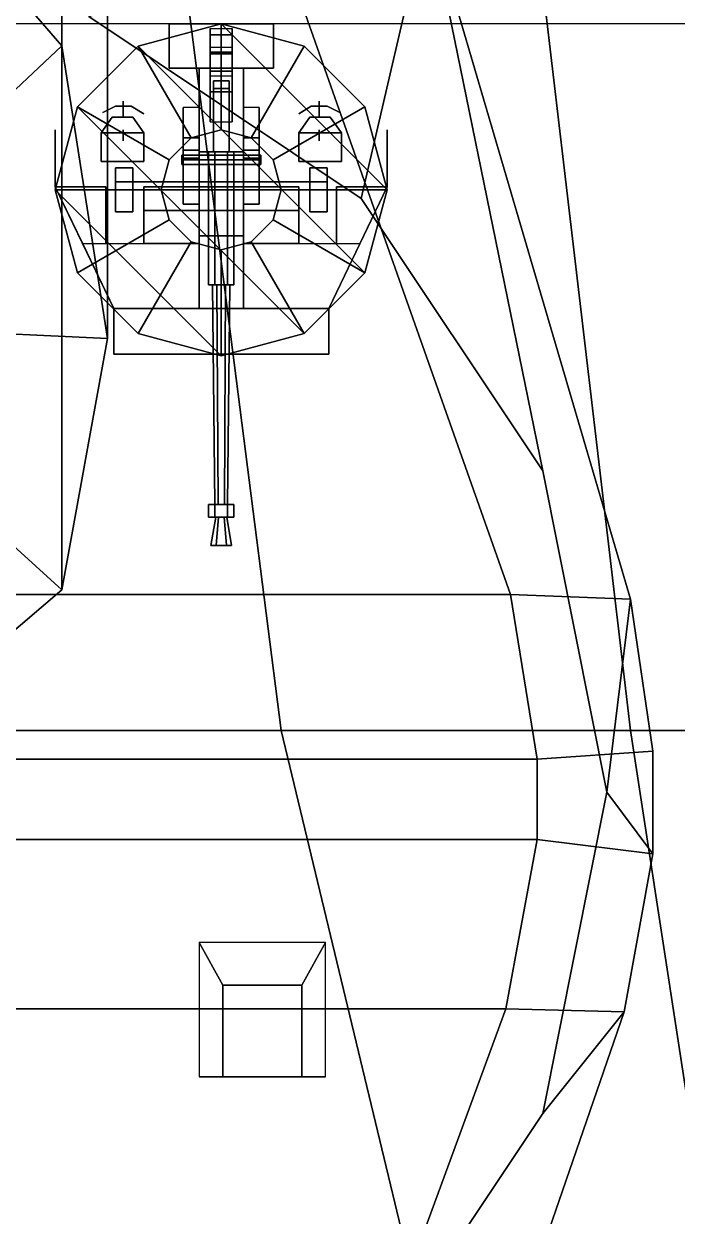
# Model space of a CAD drawing. Header units: millimetres. Extents: x -15 to 15, y -108 to 101.
# Drawn here: x 1.62 to 5.75, y 22.97 to 30.51 of the extents above; entities that cross this region are included whole.
import ezdxf

# ---------------------------------------------------------------- set-up
doc = ezdxf.new("R2010")
doc.units = ezdxf.units.MM
for name, color, linetype in [('citadelle', 3, 'Continuous'), ('gun', 1, 'Continuous'), ('sleeve', 5, 'Continuous'), ('superstructure', 4, 'Continuous'), ('turret', 2, 'Continuous')]:
    doc.layers.add(name, color=color, linetype=linetype)

msp = doc.modelspace()

# ---------------------------------------------------------------- linework, layer by layer
for points in [[(3.25, 26.04, -9.51), (0, 26.04, -9.55), (0, 31.98, -9.55), (2.49, 31.98, -9.51)], [(5.46, 26.04, -9.42), (3.25, 26.04, -9.51), (2.49, 31.98, -9.51), (4.76, 31.98, -9.42)], [(6.78, 26.04, -9.3), (5.46, 26.04, -9.42), (4.76, 31.98, -9.42), (5.91, 31.98, -9.3)], [(4.66, 20.18, -9.51), (0, 20.18, -9.55), (0, 26.04, -9.55), (3.25, 26.04, -9.51)], [(6.36, 20.18, -9.42), (4.66, 20.18, -9.51), (3.25, 26.04, -9.51), (5.46, 26.04, -9.42)], [(7.5, 20.18, -9.3), (6.36, 20.18, -9.42), (5.46, 26.04, -9.42), (6.78, 26.04, -9.3)]]:
    msp.add_3dface(points)
at = {"layer": 'citadelle'}
msp.add_3dface([(12.42, 30.51, 4.59), (-12.42, 30.51, 4.59), (-11.63, 22.75, 4.59), (11.63, 22.75, 4.59)], dxfattribs=at)
at = {"layer": 'gun'}
for points in [[(2.83, 27.47, 10.07), (2.85, 27.47, 10.1046), (2.8425, 28.86, 10.1176), (2.815, 28.86, 10.07)], [(2.85, 27.47, 10.0354), (2.83, 27.47, 10.07), (2.815, 28.86, 10.07), (2.8425, 28.86, 10.0224)], [(2.85, 27.47, 10.1046), (2.89, 27.47, 10.1046), (2.8975, 28.86, 10.1176), (2.8425, 28.86, 10.1176)], [(2.89, 27.47, 10.0354), (2.85, 27.47, 10.0354), (2.8425, 28.86, 10.0224), (2.8975, 28.86, 10.0224)], [(2.89, 27.47, 10.1046), (2.91, 27.47, 10.07), (2.925, 28.86, 10.07), (2.8975, 28.86, 10.1176)], [(2.91, 27.47, 10.07), (2.89, 27.47, 10.0354), (2.8975, 28.86, 10.0224), (2.925, 28.86, 10.07)], [(2.91, 27.47, 10.0007), (2.83, 27.47, 10.0007), (2.79, 27.47, 10.07), (2.95, 27.47, 10.07)], [(2.95, 27.47, 10.07), (2.79, 27.47, 10.07), (2.83, 27.47, 10.1393), (2.91, 27.47, 10.1393)], [(2.79, 27.47, 10.07), (2.83, 27.47, 10.0007), (2.83, 27.39, 10.0007), (2.79, 27.39, 10.07)], [(2.83, 27.47, 10.1393), (2.79, 27.47, 10.07), (2.79, 27.39, 10.07), (2.83, 27.39, 10.1393)], [(2.83, 27.47, 10.0007), (2.91, 27.47, 10.0007), (2.91, 27.39, 10.0007), (2.83, 27.39, 10.0007)], [(2.91, 27.47, 10.1393), (2.83, 27.47, 10.1393), (2.83, 27.39, 10.1393), (2.91, 27.39, 10.1393)], [(2.91, 27.47, 10.0007), (2.95, 27.47, 10.07), (2.95, 27.39, 10.07), (2.91, 27.39, 10.0007)], [(2.95, 27.47, 10.07), (2.91, 27.47, 10.1393), (2.91, 27.39, 10.1393), (2.95, 27.39, 10.07)], [(2.95, 27.39, 10.07), (2.79, 27.39, 10.07), (2.83, 27.39, 10.0007), (2.91, 27.39, 10.0007)], [(2.91, 27.39, 10.1393), (2.83, 27.39, 10.1393), (2.79, 27.39, 10.07), (2.95, 27.39, 10.07)], [(2.835, 27.39, 10.07), (2.8525, 27.39, 10.0397), (2.8375, 27.21, 10.0137), (2.805, 27.21, 10.07)], [(2.8525, 27.39, 10.1003), (2.835, 27.39, 10.07), (2.805, 27.21, 10.07), (2.8375, 27.21, 10.1263)], [(2.8525, 27.39, 10.0397), (2.8875, 27.39, 10.0397), (2.9025, 27.21, 10.0137), (2.8375, 27.21, 10.0137)], [(2.8875, 27.39, 10.1003), (2.8525, 27.39, 10.1003), (2.8375, 27.21, 10.1263), (2.9025, 27.21, 10.1263)], [(2.8875, 27.39, 10.0397), (2.905, 27.39, 10.07), (2.935, 27.21, 10.07), (2.9025, 27.21, 10.0137)], [(2.905, 27.39, 10.07), (2.8875, 27.39, 10.1003), (2.9025, 27.21, 10.1263), (2.935, 27.21, 10.07)], [(2.935, 27.21, 10.07), (2.805, 27.21, 10.07), (2.8375, 27.21, 10.0137), (2.9025, 27.21, 10.0137)], [(2.9025, 27.21, 10.1263), (2.8375, 27.21, 10.1263), (2.805, 27.21, 10.07), (2.935, 27.21, 10.07)]]:
    msp.add_3dface(points, dxfattribs=at)
at = {"layer": 'sleeve'}
for points in [[(2.54, 30.51, 9.82), (2.54, 30.23, 9.82), (2.54, 30.23, 10.18), (2.54, 30.51, 10.18)], [(3.2, 30.51, 10.18), (3.2, 30.51, 9.82), (2.54, 30.51, 9.82), (2.54, 30.51, 10.18)], [(3.2, 30.51, 9.82), (3.2, 30.23, 9.82), (2.54, 30.23, 9.82), (2.54, 30.51, 9.82)], [(2.54, 30.51, 10.18), (2.54, 30.23, 10.18), (3.2, 30.23, 10.18), (3.2, 30.51, 10.18)], [(2.94, 30.48, 9.82), (2.94, 30.44, 9.61), (2.8, 30.44, 9.61), (2.8, 30.48, 9.82)], [(2.8, 30.44, 9.61), (2.8, 30.33, 9.66), (2.8, 30.36, 9.82), (2.8, 30.48, 9.82)], [(2.94, 30.36, 9.82), (2.94, 30.33, 9.66), (2.94, 30.44, 9.61), (2.94, 30.48, 9.82)], [(3.2, 30.23, 10.18), (3.2, 30.23, 9.82), (3.2, 30.51, 9.82), (3.2, 30.51, 10.18)], [(2.94, 30.44, 9.61), (2.94, 30.32, 9.4), (2.8, 30.32, 9.4), (2.8, 30.44, 9.61)], [(2.8, 30.32, 9.4), (2.8, 30.21, 9.45), (2.8, 30.33, 9.66), (2.8, 30.44, 9.61)], [(2.94, 30.33, 9.66), (2.94, 30.21, 9.45), (2.94, 30.32, 9.4), (2.94, 30.44, 9.61)], [(2.8, 30.36, 9.82), (2.8, 30.33, 9.66), (2.94, 30.33, 9.66), (2.94, 30.36, 9.82)], [(2.8, 30.33, 9.66), (2.8, 30.21, 9.45), (2.94, 30.21, 9.45), (2.94, 30.33, 9.66)], [(2.94, 30.32, 9.4), (2.94, 30.21, 9.28), (2.8, 30.21, 9.28), (2.8, 30.32, 9.4)], [(2.8, 30.21, 9.28), (2.8, 30.08, 9.33), (2.8, 30.21, 9.45), (2.8, 30.32, 9.4)], [(2.94, 30.21, 9.45), (2.94, 30.08, 9.33), (2.94, 30.21, 9.28), (2.94, 30.32, 9.4)], [(2.54, 30.23, 10.18), (2.54, 30.23, 9.82), (3.2, 30.23, 9.82), (3.2, 30.23, 10.18)], [(2.73, 30.23, 9.87), (2.73, 29.7, 9.87), (2.73, 29.7, 10.14), (2.73, 30.23, 10.14)], [(3.01, 30.23, 9.87), (3.01, 29.7, 9.87), (2.73, 29.7, 9.87), (2.73, 30.23, 9.87)], [(2.73, 30.23, 10.14), (2.73, 29.7, 10.14), (3.01, 29.7, 10.14), (3.01, 30.23, 10.14)], [(2.94, 30.21, 9.28), (2.94, 30.18, 9.25), (2.8, 30.18, 9.25), (2.8, 30.21, 9.28)], [(2.8, 30.07, 9.18), (2.8, 29.89, 9.23), (2.8, 30.08, 9.33), (2.8, 30.21, 9.28)], [(2.8, 30.21, 9.45), (2.8, 30.08, 9.33), (2.94, 30.08, 9.33), (2.94, 30.21, 9.45)], [(2.94, 30.08, 9.33), (2.94, 29.89, 9.23), (2.94, 30.07, 9.18), (2.94, 30.21, 9.28)], [(3.01, 29.7, 10.14), (3.01, 29.7, 9.87), (3.01, 30.23, 9.87), (3.01, 30.23, 10.14)], [(2.92, 30.15, 10.23), (2.92, 30.15, 10.14), (2.82, 30.15, 10.14), (2.82, 30.15, 10.23)], [(2.82, 30.15, 10.23), (2.82, 30.1, 10.36), (2.92, 30.1, 10.36), (2.92, 30.15, 10.23)], [(2.82, 30.15, 10.14), (2.82, 30.1, 10.14), (2.82, 30.1, 10.36), (2.82, 30.15, 10.23)], [(2.82, 30.1, 10.36), (2.82, 29.7, 10.2), (2.92, 29.7, 10.2), (2.92, 30.1, 10.36)], [(2.82, 30.1, 10.14), (2.82, 29.7, 10.14), (2.82, 29.7, 10.2), (2.82, 30.1, 10.36)], [(2.92, 30.1, 10.36), (2.92, 30.1, 10.14), (2.92, 30.15, 10.14), (2.92, 30.15, 10.23)], [(2.92, 29.7, 10.2), (2.92, 29.7, 10.14), (2.92, 30.1, 10.14), (2.92, 30.1, 10.36)], [(2.8, 30.08, 9.33), (2.8, 29.89, 9.23), (2.94, 29.89, 9.23), (2.94, 30.08, 9.33)], [(2.62, 29.62, 10), (2.62, 29.65, 10.03), (2.62, 29.68, 10), (2.62, 29.65, 9.97)], [(3.12, 29.68, 10), (3.12, 29.65, 9.97), (2.62, 29.65, 9.97), (2.62, 29.68, 10)], [(3.12, 29.65, 10.03), (3.12, 29.68, 10), (2.62, 29.68, 10), (2.62, 29.65, 10.03)], [(3.12, 29.65, 9.97), (3.12, 29.62, 10), (2.62, 29.62, 10), (2.62, 29.65, 9.97)], [(3.12, 29.62, 10), (3.12, 29.65, 10.03), (2.62, 29.65, 10.03), (2.62, 29.62, 10)], [(2.73, 29.7, 10.14), (2.73, 29.7, 9.87), (3.01, 29.7, 9.87), (3.01, 29.7, 10.14)], [(2.73, 29.7, 9.87), (2.73, 29.17, 9.87), (2.73, 29.17, 10), (2.73, 29.7, 10)], [(3.01, 29.7, 9.87), (3.01, 29.17, 9.87), (2.73, 29.17, 9.87), (2.73, 29.7, 9.87)], [(2.73, 29.7, 10), (2.73, 29.17, 10), (3.01, 29.17, 10), (3.01, 29.7, 10)], [(2.79, 29.7, 10.07), (2.83, 29.7, 10.0007), (2.83, 28.86, 10.0007), (2.79, 28.86, 10.07)], [(2.83, 29.7, 10.1393), (2.79, 29.7, 10.07), (2.79, 28.86, 10.07), (2.83, 28.86, 10.1393)], [(2.82, 29.7, 10.2), (2.82, 29.7, 10.14), (2.92, 29.7, 10.14), (2.92, 29.7, 10.2)], [(2.83, 29.7, 10.0007), (2.91, 29.7, 10.0007), (2.91, 28.86, 10.0007), (2.83, 28.86, 10.0007)], [(2.91, 29.7, 10.1393), (2.83, 29.7, 10.1393), (2.83, 28.86, 10.1393), (2.91, 28.86, 10.1393)], [(2.91, 29.7, 10.0007), (2.95, 29.7, 10.07), (2.95, 28.86, 10.07), (2.91, 28.86, 10.0007)], [(2.95, 29.7, 10.07), (2.91, 29.7, 10.1393), (2.91, 28.86, 10.1393), (2.95, 28.86, 10.07)], [(3.01, 29.17, 10), (3.01, 29.17, 9.87), (3.01, 29.7, 9.87), (3.01, 29.7, 10)], [(3.12, 29.65, 9.97), (3.12, 29.68, 10), (3.12, 29.65, 10.03), (3.12, 29.62, 10)], [(2.31, 29.6, 10.29), (2.31, 29.6, 10.16), (2.2, 29.6, 10.16), (2.2, 29.6, 10.29)], [(2.2, 29.6, 10.29), (2.2, 29.6, 10.16), (2.2, 29.32, 10.16), (2.2, 29.32, 10.29)], [(2.2, 29.6, 10.16), (2.31, 29.6, 10.16), (2.31, 29.32, 10.16), (2.2, 29.32, 10.16)], [(2.2, 29.32, 10.29), (2.31, 29.32, 10.29), (2.31, 29.6, 10.29), (2.2, 29.6, 10.29)], [(2.31, 29.32, 10.29), (2.31, 29.32, 10.16), (2.31, 29.6, 10.16), (2.31, 29.6, 10.29)], [(3.54, 29.6, 10.29), (3.54, 29.6, 10.16), (3.43, 29.6, 10.16), (3.43, 29.6, 10.29)], [(3.43, 29.6, 10.16), (3.54, 29.6, 10.16), (3.54, 29.32, 10.16), (3.43, 29.32, 10.16)], [(3.43, 29.6, 10.29), (3.43, 29.6, 10.16), (3.43, 29.32, 10.16), (3.43, 29.32, 10.29)], [(3.43, 29.32, 10.29), (3.54, 29.32, 10.29), (3.54, 29.6, 10.29), (3.43, 29.6, 10.29)], [(3.54, 29.32, 10.29), (3.54, 29.32, 10.16), (3.54, 29.6, 10.16), (3.54, 29.6, 10.29)], [(2.2, 29.51, 10.16), (2.2, 29.51, 10.11), (2.2, 29.46, 10.11), (2.2, 29.46, 10.16)], [(2.2, 29.51, 10.11), (3.54, 29.51, 10.11), (3.54, 29.46, 10.11), (2.2, 29.46, 10.11)], [(3.54, 29.51, 10.16), (3.54, 29.51, 10.11), (2.2, 29.51, 10.11), (2.2, 29.51, 10.16)], [(2.31, 29.46, 10.16), (3.43, 29.46, 10.16), (3.43, 29.51, 10.16), (2.31, 29.51, 10.16)], [(3.54, 29.46, 10.16), (3.54, 29.46, 10.11), (3.54, 29.51, 10.11), (3.54, 29.51, 10.16)], [(2.2, 29.46, 10.11), (3.54, 29.46, 10.11), (3.54, 29.46, 10.16), (2.2, 29.46, 10.16)], [(2.2, 29.32, 10.16), (2.31, 29.32, 10.16), (2.31, 29.32, 10.29), (2.2, 29.32, 10.29)], [(3.43, 29.32, 10.16), (3.54, 29.32, 10.16), (3.54, 29.32, 10.29), (3.43, 29.32, 10.29)], [(2.73, 29.17, 10), (2.73, 29.17, 9.87), (3.01, 29.17, 9.87), (3.01, 29.17, 10)], [(2.95, 28.86, 10.07), (2.79, 28.86, 10.07), (2.83, 28.86, 10.0007), (2.91, 28.86, 10.0007)], [(2.91, 28.86, 10.1393), (2.83, 28.86, 10.1393), (2.79, 28.86, 10.07), (2.95, 28.86, 10.07)]]:
    msp.add_3dface(points, dxfattribs=at)
at = {"layer": 'superstructure'}
for points in [[(1.862, 37.34, 13.01), (1.075, 38.13, 13.3), (1.075, 31.28, 21.26), (1.862, 30.37, 21.26)], [(2.15, 35.53, 12.77), (1.862, 37.34, 13.01), (1.862, 30.37, 21.26), (2.15, 28.52, 21.26)], [(1.862, 34.455, 12.77), (2.15, 35.53, 12.77), (2.15, 28.52, 21.26), (1.862, 26.93, 21.26)], [(1.075, 33.668, 12.77), (1.862, 34.455, 12.77), (1.862, 26.93, 21.26), (1.075, 26.26, 21.26)], [(1.862, 30.37, 21.26), (1.075, 31.28, 21.26), (0, 28.62, 21.89)], [(3.7547, 29.4047, 4.59), (2.032, 30.5558, 4.59), (2.032, 30.5558, 5.7), (3.7547, 29.4047, 5.7)], [(2.15, 28.52, 21.26), (1.862, 30.37, 21.26), (0, 28.62, 21.89)], [(4.9058, 27.682, 4.59), (3.7547, 29.4047, 4.59), (3.7547, 29.4047, 5.7), (4.9058, 27.682, 5.7)], [(1.075, 26.26, 21.26), (1.862, 26.93, 21.26), (0, 28.62, 21.89)], [(1.862, 26.93, 21.26), (2.15, 28.52, 21.26), (0, 28.62, 21.89)], [(5.31, 25.65, 4.59), (4.9058, 27.682, 4.59), (4.9058, 27.682, 5.7), (5.31, 25.65, 5.7)], [(4.9058, 23.618, 4.59), (5.31, 25.65, 4.59), (5.31, 25.65, 5.7), (4.9058, 23.618, 5.7)], [(3.7547, 21.8953, 4.59), (4.9058, 23.618, 4.59), (4.9058, 23.618, 5.7), (3.7547, 21.8953, 5.7)]]:
    msp.add_3dface(points, dxfattribs=at)
at = {"layer": 'turret'}
for points in [[(4.7, 26.9, 8.63), (3.13, 31.34, 9.06), (-3.13, 31.34, 9.06), (-4.7, 26.9, 8.63)], [(5.46, 26.87, 5.7), (4.18, 31.23, 5.7), (3.13, 31.34, 9.06), (4.7, 26.9, 8.63)], [(2.032, 30.5558, 5.7), (4.18, 31.23, 5.7), (3.7547, 29.4047, 5.7)], [(3.7547, 29.4047, 5.7), (4.18, 31.23, 5.7), (4.9058, 27.682, 5.7)], [(5.31, 25.65, 5.7), (4.9058, 27.682, 5.7), (4.18, 31.23, 5.7), (5.46, 26.87, 5.7)], [(2.345, 30.3693, 9.15), (2.87, 30.51, 9.15), (2.87, 29.84, 9.02), (2.68, 29.7891, 9.02)], [(2.87, 30.51, 9.15), (2.345, 30.3693, 9.15), (2.345, 30.3693, 9.25), (2.87, 30.51, 9.25)], [(2.345, 30.3693, 9.25), (3.7793, 28.935, 9.25), (3.92, 29.46, 9.25), (2.87, 30.51, 9.25)], [(2.87, 30.51, 9.25), (3.92, 29.46, 9.25), (3.7793, 29.985, 9.25), (3.395, 30.3693, 9.25)], [(2.87, 30.51, 9.15), (3.395, 30.3693, 9.15), (3.06, 29.7891, 9.02), (2.87, 29.84, 9.02)], [(3.395, 30.3693, 9.15), (2.87, 30.51, 9.15), (2.87, 30.51, 9.25), (3.395, 30.3693, 9.25)], [(1.9607, 29.985, 9.15), (2.345, 30.3693, 9.15), (2.68, 29.7891, 9.02), (2.5409, 29.65, 9.02)], [(2.345, 30.3693, 9.15), (1.9607, 29.985, 9.15), (1.9607, 29.985, 9.25), (2.345, 30.3693, 9.25)], [(1.9607, 29.985, 9.25), (3.395, 28.5507, 9.25), (3.7793, 28.935, 9.25), (2.345, 30.3693, 9.25)], [(3.395, 30.3693, 9.15), (3.7793, 29.985, 9.15), (3.1991, 29.65, 9.02), (3.06, 29.7891, 9.02)], [(3.7793, 29.985, 9.15), (3.395, 30.3693, 9.15), (3.395, 30.3693, 9.25), (3.7793, 29.985, 9.25)], [(2.25, 30.02, 9.71), (2.25, 29.96, 9.57), (2.25, 29.92, 9.57), (2.25, 29.99, 9.71)], [(2.25, 29.99, 9.71), (2.25, 29.92, 9.57), (2.25, 29.96, 9.57), (2.25, 30.02, 9.71)], [(3.49, 30.02, 9.71), (3.49, 29.96, 9.57), (3.49, 29.92, 9.57), (3.49, 29.99, 9.71)], [(3.49, 29.99, 9.71), (3.49, 29.92, 9.57), (3.49, 29.96, 9.57), (3.49, 30.02, 9.71)], [(1.82, 29.46, 9.15), (1.9607, 29.985, 9.15), (2.5409, 29.65, 9.02), (2.49, 29.46, 9.02)], [(1.9607, 29.985, 9.15), (1.82, 29.46, 9.15), (1.82, 29.46, 9.25), (1.9607, 29.985, 9.25)], [(1.82, 29.46, 9.25), (2.87, 28.41, 9.25), (3.395, 28.5507, 9.25), (1.9607, 29.985, 9.25)], [(2.2, 29.99, 9.83), (2.2, 29.99, 9.71), (2.12, 29.95, 9.71), (2.12, 29.95, 9.83)], [(2.12, 29.95, 9.83), (2.12, 29.95, 9.71), (2.2, 29.99, 9.71), (2.2, 29.99, 9.83)], [(2.3, 29.99, 9.83), (2.3, 29.99, 9.71), (2.2, 29.99, 9.71), (2.2, 29.99, 9.83)], [(2.2, 29.99, 9.83), (2.2, 29.99, 9.71), (2.3, 29.99, 9.71), (2.3, 29.99, 9.83)], [(2.38, 29.94, 9.83), (2.38, 29.94, 9.71), (2.3, 29.99, 9.71), (2.3, 29.99, 9.83)], [(2.3, 29.99, 9.83), (2.3, 29.99, 9.71), (2.38, 29.94, 9.71), (2.38, 29.94, 9.83)], [(2.63, 29.71, 9.85), (2.73, 29.71, 9.85), (2.73, 29.98, 9.25), (2.63, 29.98, 9.25)], [(2.63, 29.98, 9.25), (2.63, 29.37, 9.25), (2.63, 29.37, 9.91), (2.63, 29.71, 9.85)], [(2.73, 29.71, 9.85), (2.73, 29.37, 9.91), (2.73, 29.37, 9.25), (2.73, 29.98, 9.25)], [(3.01, 29.71, 9.85), (3.11, 29.71, 9.85), (3.11, 29.98, 9.25), (3.01, 29.98, 9.25)], [(3.01, 29.98, 9.25), (3.01, 29.37, 9.25), (3.01, 29.37, 9.91), (3.01, 29.71, 9.85)], [(3.11, 29.71, 9.85), (3.11, 29.37, 9.91), (3.11, 29.37, 9.25), (3.11, 29.98, 9.25)], [(3.7793, 29.985, 9.15), (3.92, 29.46, 9.15), (3.25, 29.46, 9.02), (3.1991, 29.65, 9.02)], [(3.36, 29.94, 9.83), (3.36, 29.94, 9.71), (3.44, 29.99, 9.71), (3.44, 29.99, 9.83)], [(3.44, 29.99, 9.83), (3.44, 29.99, 9.71), (3.36, 29.94, 9.71), (3.36, 29.94, 9.83)], [(3.54, 29.99, 9.83), (3.54, 29.99, 9.71), (3.44, 29.99, 9.71), (3.44, 29.99, 9.83)], [(3.44, 29.99, 9.83), (3.44, 29.99, 9.71), (3.54, 29.99, 9.71), (3.54, 29.99, 9.83)], [(3.62, 29.95, 9.83), (3.62, 29.95, 9.71), (3.54, 29.99, 9.71), (3.54, 29.99, 9.83)], [(3.54, 29.99, 9.83), (3.54, 29.99, 9.71), (3.62, 29.95, 9.71), (3.62, 29.95, 9.83)], [(3.92, 29.46, 9.15), (3.7793, 29.985, 9.15), (3.7793, 29.985, 9.25), (3.92, 29.46, 9.25)], [(2.31, 29.92, 9.57), (2.38, 29.82, 9.57), (2.11, 29.82, 9.57), (2.18, 29.92, 9.57)], [(2.18, 29.92, 9.57), (2.11, 29.82, 9.57), (2.38, 29.82, 9.57), (2.31, 29.92, 9.57)], [(3.43, 29.92, 9.57), (3.36, 29.82, 9.57), (3.63, 29.82, 9.57), (3.56, 29.92, 9.57)], [(3.56, 29.92, 9.57), (3.63, 29.82, 9.57), (3.36, 29.82, 9.57), (3.43, 29.92, 9.57)], [(1.82, 29.84, 10.4), (1.82, 29.84, 9.25), (1.82, 29.7, 9.25), (1.82, 29.7, 10.56)], [(1.82, 29.7, 10.56), (1.82, 29.7, 9.25), (1.82, 29.84, 9.25), (1.82, 29.84, 10.4)], [(2.38, 29.82, 9.57), (2.38, 29.64, 9.57), (2.11, 29.64, 9.57), (2.11, 29.82, 9.57)], [(2.11, 29.82, 9.57), (2.11, 29.64, 9.57), (2.38, 29.64, 9.57), (2.38, 29.82, 9.57)], [(2.25, 29.84, 9.57), (2.25, 29.84, 9.25), (2.25, 29.77, 9.25), (2.25, 29.77, 9.57)], [(2.25, 29.77, 9.57), (2.25, 29.77, 9.25), (2.25, 29.84, 9.25), (2.25, 29.84, 9.57)], [(2.63, 29.66, 10.25), (2.73, 29.66, 10.25), (2.73, 29.79, 10.33), (2.63, 29.79, 10.33)], [(2.63, 29.79, 10.33), (2.73, 29.79, 10.33), (2.73, 29.71, 9.85), (2.63, 29.71, 9.85)], [(2.63, 29.71, 9.85), (2.63, 29.37, 9.91), (2.63, 29.66, 10.25), (2.63, 29.79, 10.33)], [(2.87, 29.84, 8.91), (2.68, 29.7891, 8.9), (2.68, 29.7891, 9.02), (2.87, 29.84, 9.02)], [(2.73, 29.79, 10.33), (2.73, 29.66, 10.25), (2.73, 29.37, 9.91), (2.73, 29.71, 9.85)], [(3.06, 29.7891, 8.9), (2.87, 29.84, 8.91), (2.87, 29.84, 9.02), (3.06, 29.7891, 9.02)], [(3.01, 29.79, 10.33), (3.11, 29.79, 10.33), (3.11, 29.71, 9.85), (3.01, 29.71, 9.85)], [(3.01, 29.66, 10.25), (3.11, 29.66, 10.25), (3.11, 29.79, 10.33), (3.01, 29.79, 10.33)], [(3.01, 29.71, 9.85), (3.01, 29.37, 9.91), (3.01, 29.66, 10.25), (3.01, 29.79, 10.33)], [(3.11, 29.79, 10.33), (3.11, 29.66, 10.25), (3.11, 29.37, 9.91), (3.11, 29.71, 9.85)], [(3.36, 29.82, 9.57), (3.36, 29.64, 9.57), (3.63, 29.64, 9.57), (3.63, 29.82, 9.57)], [(3.63, 29.82, 9.57), (3.63, 29.64, 9.57), (3.36, 29.64, 9.57), (3.36, 29.82, 9.57)], [(3.49, 29.84, 9.57), (3.49, 29.84, 9.25), (3.49, 29.77, 9.25), (3.49, 29.77, 9.57)], [(3.49, 29.77, 9.57), (3.49, 29.77, 9.25), (3.49, 29.84, 9.25), (3.49, 29.84, 9.57)], [(3.92, 29.7, 10.56), (3.92, 29.7, 9.25), (3.92, 29.84, 9.25), (3.92, 29.84, 10.4)], [(3.92, 29.84, 10.4), (3.92, 29.84, 9.25), (3.92, 29.7, 9.25), (3.92, 29.7, 10.56)], [(2.68, 29.7891, 8.9), (2.5409, 29.65, 8.89), (2.5409, 29.65, 9.02), (2.68, 29.7891, 9.02)], [(3.1991, 29.65, 8.89), (3.06, 29.7891, 8.9), (3.06, 29.7891, 9.02), (3.1991, 29.65, 9.02)], [(1.82, 29.48, 10.56), (1.82, 29.48, 9.25), (1.82, 29.7, 9.25), (1.82, 29.7, 10.56)], [(1.82, 29.7, 10.56), (1.82, 29.7, 9.25), (1.82, 29.48, 9.25), (1.82, 29.48, 10.56)], [(2.5409, 29.65, 8.89), (2.49, 29.46, 8.87), (2.49, 29.46, 9.02), (2.5409, 29.65, 9.02)], [(2.63, 29.37, 9.91), (2.73, 29.37, 9.91), (2.73, 29.66, 10.25), (2.63, 29.66, 10.25)], [(3.01, 29.37, 9.91), (3.11, 29.37, 9.91), (3.11, 29.66, 10.25), (3.01, 29.66, 10.25)], [(3.25, 29.46, 8.87), (3.1991, 29.65, 8.89), (3.1991, 29.65, 9.02), (3.25, 29.46, 9.02)], [(3.92, 29.48, 10.56), (3.92, 29.48, 9.25), (3.92, 29.7, 9.25), (3.92, 29.7, 10.56)], [(3.92, 29.7, 10.56), (3.92, 29.7, 9.25), (3.92, 29.48, 9.25), (3.92, 29.48, 10.56)], [(1.82, 29.48, 10.56), (1.82, 29.48, 9.25), (2.19, 28.71, 9.25), (2.19, 28.71, 9.67)], [(2.19, 28.71, 9.67), (2.19, 28.71, 9.25), (1.82, 29.48, 9.25), (1.82, 29.48, 10.56)], [(1.9937, 29.1185, 10.1421), (2.14, 29.12, 10.14), (2.14, 29.48, 10.56), (1.82, 29.48, 10.56)], [(1.82, 29.48, 10.56), (2.14, 29.48, 10.56), (2.14, 29.12, 10.14), (1.9937, 29.1185, 10.1421)], [(1.9607, 28.935, 9.25), (2.345, 28.5507, 9.25), (2.87, 28.41, 9.25), (1.82, 29.46, 9.25)], [(1.9607, 28.935, 9.15), (1.82, 29.46, 9.15), (2.49, 29.46, 9.02), (2.5409, 29.27, 9.02)], [(1.82, 29.46, 9.15), (1.9607, 28.935, 9.15), (1.9607, 28.935, 9.25), (1.82, 29.46, 9.25)], [(2.38, 29.48, 10.56), (3.36, 29.48, 10.56), (3.36, 29.33, 10.39), (2.38, 29.33, 10.39)], [(2.38, 29.33, 10.39), (3.36, 29.33, 10.39), (3.36, 29.48, 10.56), (2.38, 29.48, 10.56)], [(2.49, 29.46, 8.87), (2.5409, 29.27, 8.85), (2.5409, 29.27, 9.02), (2.49, 29.46, 9.02)], [(3.92, 29.46, 9.15), (3.7793, 28.935, 9.15), (3.1991, 29.27, 9.02), (3.25, 29.46, 9.02)], [(3.1991, 29.27, 8.85), (3.25, 29.46, 8.87), (3.25, 29.46, 9.02), (3.1991, 29.27, 9.02)], [(3.55, 28.71, 9.67), (3.55, 28.71, 9.25), (3.92, 29.48, 9.25), (3.92, 29.48, 10.56)], [(3.92, 29.48, 10.56), (3.92, 29.48, 9.25), (3.55, 28.71, 9.25), (3.55, 28.71, 9.67)], [(3.7463, 29.1185, 10.1421), (3.6, 29.12, 10.14), (3.6, 29.48, 10.56), (3.92, 29.48, 10.56)], [(3.92, 29.48, 10.56), (3.6, 29.48, 10.56), (3.6, 29.12, 10.14), (3.7463, 29.1185, 10.1421)], [(3.7793, 28.935, 9.15), (3.92, 29.46, 9.15), (3.92, 29.46, 9.25), (3.7793, 28.935, 9.25)], [(2.63, 29.37, 9.25), (2.73, 29.37, 9.25), (2.73, 29.37, 9.91), (2.63, 29.37, 9.91)], [(3.01, 29.37, 9.25), (3.11, 29.37, 9.25), (3.11, 29.37, 9.91), (3.01, 29.37, 9.91)], [(2.345, 28.5507, 9.15), (1.9607, 28.935, 9.15), (2.5409, 29.27, 9.02), (2.68, 29.1309, 9.02)], [(2.38, 29.33, 10.39), (2.73, 29.33, 10.39), (2.73, 29.12, 10.14), (2.38, 29.12, 10.14)], [(2.38, 29.12, 10.14), (2.73, 29.12, 10.14), (2.73, 29.33, 10.39), (2.38, 29.33, 10.39)], [(2.5409, 29.27, 8.85), (2.68, 29.1309, 8.83), (2.68, 29.1309, 9.02), (2.5409, 29.27, 9.02)], [(3.36, 29.12, 10.14), (3.01, 29.12, 10.14), (3.01, 29.33, 10.39), (3.36, 29.33, 10.39)], [(3.36, 29.33, 10.39), (3.01, 29.33, 10.39), (3.01, 29.12, 10.14), (3.36, 29.12, 10.14)], [(3.7793, 28.935, 9.15), (3.395, 28.5507, 9.15), (3.06, 29.1309, 9.02), (3.1991, 29.27, 9.02)], [(3.06, 29.1309, 8.83), (3.1991, 29.27, 8.85), (3.1991, 29.27, 9.02), (3.06, 29.1309, 9.02)], [(1.9937, 29.1185, 10.1421), (2.73, 29.12, 10.14), (2.73, 28.71, 9.67), (2.19, 28.71, 9.67)], [(2.19, 28.71, 9.67), (2.73, 28.71, 9.67), (2.73, 29.12, 10.14), (1.9937, 29.1185, 10.1421)], [(2.87, 28.41, 9.15), (2.345, 28.5507, 9.15), (2.68, 29.1309, 9.02), (2.87, 29.08, 9.02)], [(2.68, 29.1309, 8.83), (2.87, 29.08, 8.83), (2.87, 29.08, 9.02), (2.68, 29.1309, 9.02)], [(3.395, 28.5507, 9.15), (2.87, 28.41, 9.15), (2.87, 29.08, 9.02), (3.06, 29.1309, 9.02)], [(2.87, 29.08, 8.83), (3.06, 29.1309, 8.83), (3.06, 29.1309, 9.02), (2.87, 29.08, 9.02)], [(3.7463, 29.1185, 10.1421), (3.01, 29.12, 10.14), (3.01, 28.71, 9.67), (3.55, 28.71, 9.67)], [(3.55, 28.71, 9.67), (3.01, 28.71, 9.67), (3.01, 29.12, 10.14), (3.7463, 29.1185, 10.1421)], [(1.9607, 28.935, 9.15), (2.345, 28.5507, 9.15), (2.345, 28.5507, 9.25), (1.9607, 28.935, 9.25)], [(3.395, 28.5507, 9.15), (3.7793, 28.935, 9.15), (3.7793, 28.935, 9.25), (3.395, 28.5507, 9.25)], [(2.19, 28.71, 9.25), (2.19, 28.42, 9.25), (2.19, 28.42, 9.67), (2.19, 28.71, 9.67)], [(3.55, 28.71, 9.25), (3.55, 28.42, 9.25), (2.19, 28.42, 9.25), (2.19, 28.71, 9.25)], [(2.19, 28.71, 9.67), (2.19, 28.42, 9.67), (3.55, 28.42, 9.67), (3.55, 28.71, 9.67)], [(3.55, 28.42, 9.67), (3.55, 28.42, 9.25), (3.55, 28.71, 9.25), (3.55, 28.71, 9.67)], [(2.345, 28.5507, 9.15), (2.87, 28.41, 9.15), (2.87, 28.41, 9.25), (2.345, 28.5507, 9.25)], [(2.87, 28.41, 9.15), (3.395, 28.5507, 9.15), (3.395, 28.5507, 9.25), (2.87, 28.41, 9.25)], [(2.19, 28.42, 9.67), (2.19, 28.42, 9.25), (3.55, 28.42, 9.25), (3.55, 28.42, 9.67)], [(4.87, 25.86, 8.52), (4.7, 26.9, 8.63), (-4.7, 26.9, 8.63), (-4.87, 25.86, 8.52)], [(5.6, 25.91, 5.7), (5.46, 26.87, 5.7), (4.7, 26.9, 8.63), (4.87, 25.86, 8.52)], [(5.6, 25.26, 5.7), (5.31, 25.65, 5.7), (5.46, 26.87, 5.7), (5.6, 25.91, 5.7)], [(5.6, 25.26, 5.7), (5.6, 25.91, 5.7), (4.87, 25.86, 8.52), (4.87, 25.35, 8.48)], [(4.87, 25.35, 8.48), (4.87, 25.86, 8.52), (-4.87, 25.86, 8.52), (-4.87, 25.35, 8.48)], [(5.42, 24.26, 5.7), (4.9058, 23.618, 5.7), (5.31, 25.65, 5.7), (5.6, 25.26, 5.7)], [(4.67, 24.28, 8.39), (4.87, 25.35, 8.48), (-4.87, 25.35, 8.48), (-4.67, 24.28, 8.39)], [(5.42, 24.26, 5.7), (5.6, 25.26, 5.7), (4.87, 25.35, 8.48), (4.67, 24.28, 8.39)], [(2.88, 24.43, 8.66), (2.73, 24.7, 8.42), (2.73, 23.85, 8.35), (2.88, 23.85, 8.66)], [(3.38, 24.43, 8.66), (3.53, 24.7, 8.42), (2.73, 24.7, 8.42), (2.88, 24.43, 8.66)], [(3.53, 23.85, 8.35), (3.53, 24.7, 8.42), (3.38, 24.43, 8.66), (3.38, 23.85, 8.66)], [(3.38, 23.85, 8.66), (3.38, 24.43, 8.66), (2.88, 24.43, 8.66), (2.88, 23.85, 8.66)], [(4.12, 22.78, 8.25), (4.67, 24.28, 8.39), (-4.67, 24.28, 8.39), (-4.12, 22.78, 8.25)], [(4.25, 20.87, 5.7), (3.7547, 21.8953, 5.7), (4.9058, 23.618, 5.7), (5.42, 24.26, 5.7)], [(4.25, 20.87, 5.7), (5.42, 24.26, 5.7), (4.67, 24.28, 8.39), (4.12, 22.78, 8.25)], [(2.88, 23.85, 8.66), (2.73, 23.85, 8.35), (3.53, 23.85, 8.35), (3.38, 23.85, 8.66)]]:
    msp.add_3dface(points, dxfattribs=at)

doc.saveas('drawing.dxf')
